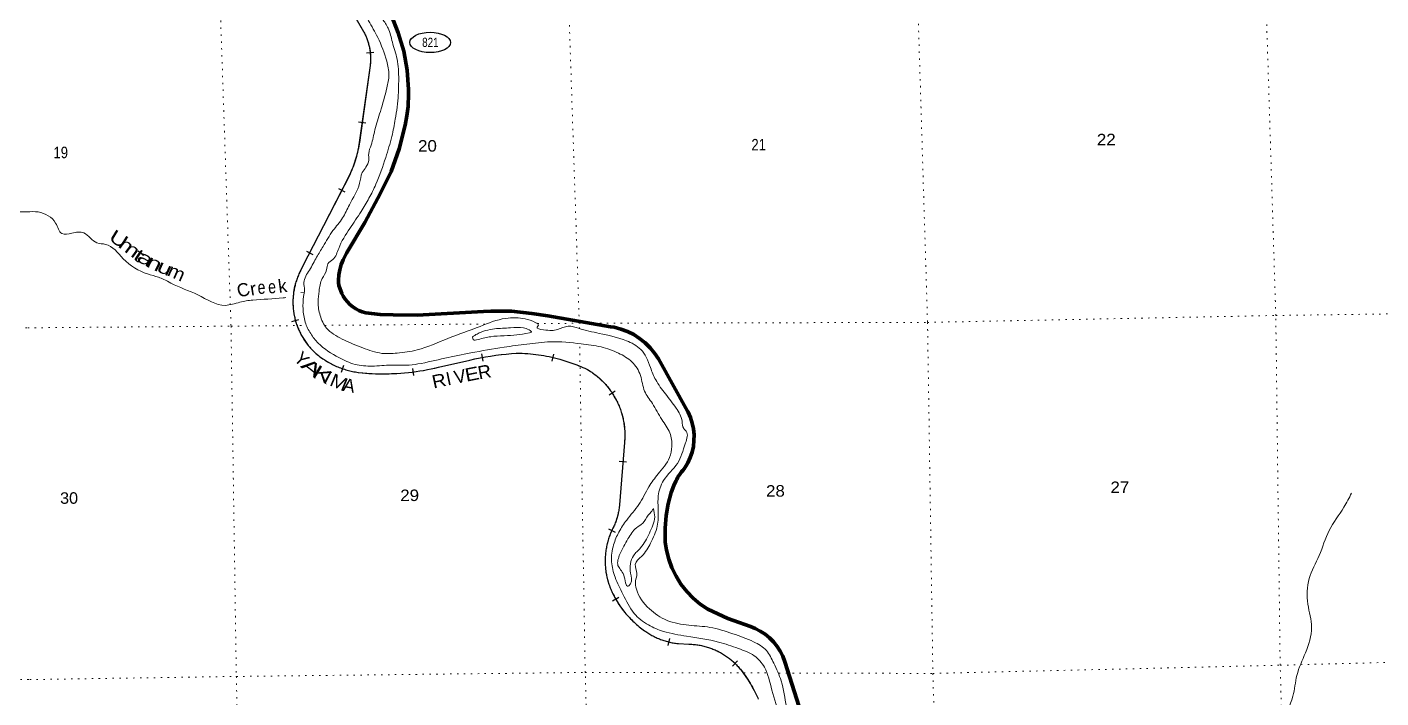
# Model space of a CAD drawing. Header units: feet. Extents: x -6 to 252658, y -374658 to -170635.
# Drawn here: x 125607 to 146217, y -241934 to -231728 of the extents above; entities that cross this region are included whole.
import ezdxf
from ezdxf.enums import TextEntityAlignment as Align

# ---------------------------------------------------------------- set-up
doc = ezdxf.new("R2010")
doc.units = ezdxf.units.FT
doc.header["$LTSCALE"] = 70
doc.linetypes.add('DOTTED', pattern=[1.5, 0.3, -1.2])
for name, color, linetype, lineweight in [('17', 7, 'Continuous', 25), ('23', 7, 'Continuous', 70), ('34', 7, 'Continuous', 25), ('39', 7, 'Continuous', 13), ('7', 7, 'DOTTED', 13)]:
    doc.layers.add(name, color=color, linetype=linetype, lineweight=lineweight)
doc.layers.add('41', color=7, linetype='Continuous')

msp = doc.modelspace()

# ---------------------------------------------------------------- linework, layer by layer
at = {"layer": '17'}
msp.add_ellipse((131743.69, -231961.08), major_axis=(-309.24, 1), ratio=0.500121, dxfattribs=at)
at = {"layer": '23'}
for points in [[(135496.29, -238609.82), (135510.01, -238584.61), (135510.83, -238583.1), (135548.19, -238525.31), (135571.23, -238496.74), (135591.32, -238471.83), (135609.51, -238446.74), (135637.23, -238408.5), (135666.41, -238359.43), (135702.96, -238278.43), (135730.85, -238194.05), (135749.77, -238107.22), (135759.5, -238018.89), (135759.95, -237930.02), (135751.11, -237841.59), (135733.07, -237754.58), (135706.03, -237669.92), (135670.3, -237588.56), (135661.96, -237572.42), (135219.12, -236776.94), (135159.97, -236687.91), (135091.85, -236605.55), (135015.48, -236530.77), (134931.72, -236464.38), (134841.48, -236407.1), (134745.74, -236359.58), (134645.56, -236322.32), (134542.04, -236295.74), (134488.24, -236286.38), (133535.93, -236123.47), (133290.39, -236087.58), (132981.09, -236051.58), (132669.71, -236048.1), (132556.46, -236054.94), (131546.65, -236108.85), (131181.05, -236104.48), (130980.3, -236100.21), (130761.94, -236073.58), (130709.37, -236058.99), (130658.61, -236039), (130610.21, -236013.8), (130564.72, -235983.69), (130522.62, -235948.99), (130484.38, -235910.07), (130450.42, -235867.37), (130421.11, -235821.36), (130405.34, -235791.23), (130400.83, -235783.3), (130381.05, -235742.86), (130365.62, -235700.57), (130354.69, -235656.91), (130348.38, -235612.34), (130348.14, -235579.31), (130353.5, -235498.97), (130367.23, -235419.63), (130389.18, -235342.17), (130419.11, -235267.42), (130456.68, -235196.21), (130469.6, -235169.06), (130750.71, -234702.46), (130988.63, -234253.09), (131148.94, -233923.18), (131273.89, -233578.32), (131362.11, -233222.29), (131386.9, -233077.47), (131406.1, -232937.97), (131415.31, -232741.65), (131414.62, -232676.51), (131392.81, -232384.08), (131340.55, -232095.53), (131258.42, -231814.03), (131147.31, -231542.65)], [(137432.36, -242291.54), (137144.09, -241383.54), (137112.92, -241301.73), (137073.38, -241223.64), (137025.89, -241150.1), (136970.97, -241081.93), (136909.22, -241019.87), (136841.33, -240964.61), (136768.03, -240916.75), (136690.13, -240876.81), (136617.79, -240848.35), (136275.53, -240727.62), (135972.21, -240584.88), (135855.06, -240506.25), (135746.77, -240415.8), (135648.53, -240314.53), (135561.41, -240203.55), (135486.37, -240084.07), (135424.22, -239957.39), (135375.67, -239824.92), (135341.22, -239688.1), (135323.06, -239567.03), (135321.75, -239547.95), (135319.52, -239351.98), (135337.8, -239156.86), (135365.28, -238982.13), (135410.87, -238811.23), (135450.88, -238700.86), (135483.41, -238634.61), (135496.29, -238609.82)]]:
    msp.add_lwpolyline(points, dxfattribs=at)
at = {"layer": '34', "lineweight": 13}
for p, q in [((130322.73, -231087.41), (130727.42, -231794.17)), ((130829.02, -232313.14), (130664.33, -233483.51)), ((131872.48, -236903.07), (132346.77, -236795.32)), ((133716.67, -236783.33), (133914.88, -236847.25)), ((134700.76, -238046.12), (134624.95, -238994.64)), ((135521.68, -241108.96), (135679.22, -241117.36))]:
    msp.add_line(p, q, dxfattribs=at)
at = {"layer": '34'}
for p, q in [((130774.26, -232121.42), (130884.11, -232108.52)), ((130654.33, -233170.66), (130763.86, -233186.07)), ((130347.41, -234183), (130445.74, -234233.66)), ((129858.68, -235137.35), (129957.01, -235188.01)), ((129637.36, -236207.64), (129744.14, -236178.8)), ((132547.97, -236808.73), (132528.36, -236699.88)), ((133601.72, -236811.2), (133627.33, -236703.59)), ((130394.82, -236978.11), (130430.71, -236873.49)), ((131496.73, -237030.33), (131481.92, -236920.72)), ((134465.94, -237321.74), (134557.52, -237259.7)), ((134621.54, -238333.06), (134731.8, -238341.87)), ((134458.68, -239363.58), (134558.77, -239410.66)), ((134517.68, -240455.77), (134614.04, -240401.45)), ((135365.6, -241137.01), (135391.03, -241029.36)), ((136345.25, -241451.09), (136422.39, -241371.82))]:
    msp.add_line(p, q, dxfattribs=at)
for points in [[(130323.67, -231086.86), (130728.37, -231793.64), (130728.6, -231794.05), (130735.8, -231807.17), (130742.64, -231820.42), (130749.36, -231833.82), (130755.83, -231847.29), (130762.03, -231860.89), (130767.95, -231874.55), (130773.68, -231888.35), (130779.24, -231902.22), (130784.44, -231916.22), (130789.45, -231930.29), (130794.19, -231944.48), (130798.75, -231958.75), (130802.96, -231973.06), (130806.99, -231987.44), (130810.75, -232001.86), (130814.24, -232016.43), (130817.47, -232030.96), (130820.51, -232045.65), (130823.22, -232060.29), (130825.72, -232075.08), (130827.89, -232089.84), (130829.89, -232104.65), (130831.62, -232119.44), (130833.08, -232134.36), (130834.2, -232149.25), (130835.15, -232164.1), (130835.83, -232179.1), (130836.26, -232193.99), (130836.43, -232208.93), (130836.24, -232223.91), (130835.89, -232238.78), (130835.28, -232253.72), (130834.32, -232268.69), (130833.21, -232283.56), (130831.83, -232298.4), (130830.11, -232313.28), (130665.41, -233483.68), (130661.95, -233504.91), (130656.31, -233537.37), (130650.14, -233569.59), (130643.32, -233601.93), (130635.8, -233633.96), (130627.95, -233665.83), (130619.42, -233697.81), (130610.45, -233729.38)], [(130610.45, -233729.38), (130600.88, -233760.89), (130590.56, -233792.25), (130579.97, -233823.29), (130568.79, -233854.27), (130556.84, -233885.11), (130544.62, -233915.62), (130531.89, -233945.89), (130518.39, -233976.05), (129799.87, -235370.71), (129769.5, -235434.64), (129761.22, -235451.05), (129753.38, -235467.53), (129745.82, -235484.16), (129738.39, -235500.99), (129731.39, -235517.91), (129724.71, -235534.88), (129718.17, -235552.03), (129712.06, -235569.28), (129706.26, -235586.6), (129700.71, -235604.14), (129695.52, -235621.64), (129690.53, -235639.23), (129685.91, -235657.01), (129681.67, -235674.75), (129677.7, -235692.65), (129673.97, -235710.53), (129670.62, -235728.61), (129667.54, -235746.6), (129664.84, -235764.77), (129662.43, -235782.86), (129660.28, -235801.09), (129658.52, -235819.27), (129657.08, -235837.51), (129655.88, -235855.75), (129655.1, -235874.08), (129654.56, -235892.43), (129654.4, -235910.73), (129654.46, -235929.02), (129654.99, -235947.32), (129655.76, -235965.63), (129656.82, -235983.84), (129658.2, -236002.1), (129659.96, -236020.32), (129662.04, -236038.59), (129664.31, -236056.72), (129667.05, -236074.85), (129670.08, -236092.9), (129673.34, -236110.95), (129676.93, -236128.8), (129680.94, -236146.76), (129685.13, -236164.58), (129689.76, -236182.26), (129694.52, -236199.91), (129699.76, -236217.54), (129705.22, -236234.95), (129710.98, -236252.27), (129717.06, -236269.63), (129723.51, -236286.72), (129730.12, -236303.77), (129737.14, -236320.68), (129744.39, -236337.59), (129751.93, -236354.17), (129759.85, -236370.7), (129767.96, -236387.11), (129776.35, -236403.42), (129785.12, -236419.45), (129794.12, -236435.49), (129803.35, -236451.29), (129812.92, -236466.9), (129822.73, -236482.29), (129832.81, -236497.58), (129843.09, -236512.74), (129853.74, -236527.61), (129864.58, -236542.34), (129875.75, -236556.9), (129887.12, -236571.31), (129898.76, -236585.4), (129910.6, -236599.36), (129922.67, -236613.07), (129935.07, -236626.6), (129947.62, -236639.85), (129960.44, -236653.01), (129973.46, -236665.79), (129986.55, -236678.25), (129991.68, -236682.73), (130007.84, -236696.87), (130024.35, -236710.64), (130041.12, -236724.27), (130058, -236737.42), (130075.25, -236750.32), (130092.63, -236762.98), (130110.24, -236775.38), (130128.09, -236787.29), (130146.2, -236799.07), (130164.42, -236810.48), (130182.88, -236821.52), (130201.46, -236832.18), (130220.3, -236842.6), (130239.24, -236852.77), (130258.43, -236862.44)], [(130258.43, -236862.44), (130277.75, -236871.87), (130297.3, -236880.93), (130316.98, -236889.74), (130336.77, -236898.05), (130356.69, -236906.12), (130376.72, -236913.81), (130397, -236921.14), (130417.27, -236928.09), (130437.8, -236934.81), (130458.31, -236941.02), (130479.07, -236946.97), (130499.82, -236952.45), (130520.69, -236957.68), (130541.56, -236962.53), (130562.67, -236967.02), (130583.78, -236971), (130604.89, -236974.74), (130626.24, -236978.12), (130647.46, -236981.11), (130654.33, -236981.95), (130705.78, -236987.82), (130757.08, -236992.49), (130808.47, -236996.27), (130860.24, -236999.5), (130911.84, -237001.51), (130963.27, -237002.62), (131015.05, -237003.15), (131066.68, -237002.5), (131118.13, -237000.92), (131153.3, -236999.37), (131178.3, -236998.79), (131236.67, -236996.06), (131294.88, -236992.67), (131353.5, -236988.15), (131411.55, -236982.73), (131469.68, -236976.26), (131527.82, -236968.41), (131585.48, -236959.98), (131643.2, -236950.5), (131700.95, -236939.64), (131758.19, -236928.21), (131815.2, -236915.8), (131872.22, -236902), (132346.52, -236794.25), (132425.34, -236776.76), (132504.11, -236761.16), (132583.19, -236746.91), (132662.92, -236733.47), (132742.63, -236721.91), (132822.18, -236711.82), (132902.39, -236702.53), (132982.56, -236695.13), (133050.88, -236690.02), (133062.27, -236689.93), (133103.65, -236690.45), (133145.12, -236691.48), (133186.4, -236693.2), (133227.94, -236695.74), (133269.21, -236699.18), (133310.36, -236703.09), (133351.77, -236707.81), (133392.75, -236713.16), (133433.76, -236719.25), (133474.74, -236726.31), (133515.35, -236733.77), (133556.01, -236741.99), (133596.62, -236751.18), (133636.88, -236760.77), (133676.94, -236771.03), (133716.98, -236782.28), (133915.22, -236846.21), (133946.56, -236857.02), (133977.48, -236868.49), (134008.2, -236880.49), (134038.99, -236892.92), (134069.35, -236906), (134099.35, -236919.56), (134129.41, -236933.53), (134140.2, -236938.89), (134152.24, -236946.2), (134169.53, -236956.89), (134186.52, -236967.95), (134203.25, -236979.27), (134219.93, -236990.95), (134236.26, -237002.85), (134252.49, -237014.96), (134268.52, -237027.49), (134284.19, -237040.24), (134299.7, -237053.3), (134315.01, -237066.51), (134330.13, -237080.15), (134344.93, -237093.9), (134359.54, -237108.06), (134373.83, -237122.34), (134387.97, -237136.93), (134401.76, -237151.73), (134415.29, -237166.81), (134428.61, -237182.03), (134441.63, -237197.64), (134454.45, -237213.39)], [(134454.45, -237213.39), (134466.91, -237229.36), (134479.16, -237245.5), (134491, -237261.95), (134502.63, -237278.56), (134513.96, -237295.28), (134525.03, -237312.26), (134535.74, -237329.47), (134546.2, -237346.94), (134556.4, -237364.4), (134566.19, -237382.19), (134575.67, -237400.1), (134584.95, -237418.15), (134593.81, -237436.27), (134602.37, -237454.76), (134610.65, -237473.25), (134618.49, -237491.9), (134626.17, -237510.62), (134633.44, -237529.65), (134640.33, -237548.64), (134646.93, -237567.73), (134653.26, -237587.1), (134659.08, -237606.46), (134664.74, -237625.89), (134669.95, -237645.48), (134674.94, -237665.23), (134679.47, -237684.89), (134683.63, -237704.76), (134687.54, -237724.62), (134691.14, -237744.61), (134694.21, -237764.6), (134697.09, -237784.76), (134699.59, -237804.86), (134701.69, -237825.03), (134703.41, -237845.16), (134704.83, -237865.38), (134705.99, -237885.63), (134706.63, -237905.88), (134707.02, -237926.13), (134706.98, -237946.43), (134706.68, -237966.75), (134705.92, -237986.97), (134704.9, -238007.2), (134703.52, -238027.38), (134701.85, -238046.22), (134626.04, -238994.74), (134624.34, -239012.59), (134622.23, -239030.29), (134619.82, -239047.97), (134617.2, -239065.73), (134614.18, -239083.36), (134610.85, -239100.85), (134607.32, -239118.42), (134603.39, -239135.87), (134599.16, -239153.17), (134594.62, -239170.56), (134589.79, -239187.71), (134584.76, -239204.85), (134579.31, -239221.94), (134573.57, -239238.81), (134567.54, -239255.64), (134561.31, -239272.36), (134554.66, -239289.05), (134547.85, -239305.51), (134540.61, -239321.93), (134533.8, -239336.84), (134532.72, -239336.34), (134532.44, -239336.82), (134523.7, -239354.12), (134515.24, -239371.61), (134506.92, -239389.29), (134499.05, -239407.09), (134491.52, -239424.96), (134484.14, -239443.02), (134477.21, -239461.2), (134470.61, -239479.44), (134464.27, -239497.93), (134458.32, -239516.4), (134452.57, -239534.97), (134447.21, -239553.75), (134442.25, -239572.49), (134437.58, -239591.39), (134433.17, -239610.3), (134429.14, -239629.42), (134425.42, -239648.46), (134422.09, -239667.7), (134419.06, -239686.87), (134416.33, -239706.18), (134414, -239725.46), (134412.01, -239744.8), (134410.27, -239764.15), (134408.97, -239783.61), (134407.93, -239803.08), (134407.29, -239822.52), (134406.9, -239841.96), (134407, -239861.42), (134407.35, -239880.9), (134408.01, -239900.28), (134409.02, -239919.71), (134410.42, -239939.12), (134412.17, -239958.59)], [(134412.17, -239958.57), (134414.13, -239977.9), (134416.59, -239997.24), (134419.34, -240016.49), (134422.35, -240035.74), (134425.71, -240054.81), (134429.51, -240073.99), (134433.52, -240093.04), (134437.98, -240111.94), (134442.6, -240130.8), (134447.71, -240149.68), (134453.09, -240168.31), (134458.75, -240186.86), (134464.78, -240205.46), (134471.21, -240223.79), (134477.79, -240242.07), (134484.82, -240260.21), (134492.1, -240278.36), (134499.69, -240296.17), (134507.69, -240313.95), (134515.89, -240331.58), (134524.39, -240349.12), (134533.29, -240366.37), (134542.45, -240383.64), (134551.87, -240400.66), (134561.64, -240417.51), (134564.25, -240421.88), (134576.9, -240444.32), (134589.98, -240466.32), (134603.45, -240488.12), (134617.25, -240509.91), (134631.48, -240531.27), (134646.04, -240552.29), (134660.93, -240573.3), (134676.24, -240593.89), (134691.88, -240614.15), (134707.98, -240634.3), (134724.32, -240654), (134740.92, -240673.55), (134758.03, -240692.81), (134775.38, -240711.6), (134793.12, -240730.18), (134811.04, -240748.49), (134829.48, -240766.5), (134848.03, -240784.13), (134867.1, -240801.46), (134886.28, -240818.39), (134905.85, -240835.11), (134925.65, -240851.36), (134945.78, -240867.27), (134966.09, -240882.9), (134986.84, -240898.11), (135007.78, -240913.06), (135027.2, -240926.36), (135042.18, -240936.66), (135057.3, -240946.56), (135072.61, -240956.2), (135088.11, -240965.73), (135103.76, -240974.86), (135119.52, -240983.68), (135135.47, -240992.38), (135151.58, -241000.68), (135167.77, -241008.67), (135184.25, -241016.47), (135200.71, -241023.89), (135217.3, -241031.14), (135234.12, -241038.04), (135250.96, -241044.58), (135267.98, -241050.86), (135285.02, -241056.9), (135302.3, -241062.62), (135319.53, -241068.03), (135337, -241073.11), (135354.42, -241077.9), (135372.02, -241082.43), (135389.62, -241086.59), (135407.31, -241090.43), (135425.04, -241094.04), (135442.92, -241097.26), (135460.83, -241100.24), (135478.76, -241102.86), (135496.72, -241105.23), (135514.74, -241107.15), (135521.76, -241107.87), (135679.26, -241116.27), (135692.91, -241116.63), (135711.05, -241117.31), (135729.14, -241118.43), (135747.22, -241119.69), (135765.39, -241121.41), (135783.36, -241123.4), (135801.32, -241125.68), (135819.38, -241128.28), (135837.25, -241131.3), (135855.1, -241134.46), (135872.9, -241138.06), (135890.74, -241141.89), (135908.32, -241146.06), (135925.93, -241150.6), (135943.43, -241155.36), (135960.91, -241160.39)], [(135960.91, -241160.39), (135978.19, -241165.86), (135995.52, -241171.55), (136012.66, -241177.52), (136029.69, -241183.85), (136046.53, -241190.44), (136063.34, -241197.34), (136080.06, -241204.44), (136096.57, -241211.96), (136112.98, -241219.69), (136129.28, -241227.78), (136145.48, -241236.08), (136161.42, -241244.72), (136177.25, -241253.57), (136192.91, -241262.7), (136208.46, -241272.18), (136223.74, -241281.85), (136239.01, -241291.82), (136253.94, -241302.04), (136268.84, -241312.55), (136283.4, -241323.33), (136297.88, -241334.31), (136312.1, -241345.49), (136326.22, -241357.02), (136340, -241368.81), (136353.62, -241380.73), (136367.12, -241393.01), (136380.32, -241405.4), (136393.33, -241418.06), (136406.07, -241431.06), (136418.6, -241444.11), (136430.94, -241457.43), (136443.02, -241471.09), (136454.87, -241484.8), (136466.48, -241498.7), (136477.82, -241512.95), (136498.86, -241540.06), (136519.17, -241567.51), (136539, -241595.32), (136558.65, -241623.53), (136577.57, -241652.07), (136595.9, -241680.81), (136614.04, -241709.95), (136631.45, -241739.42), (136648.27, -241769.11), (136664.75, -241799.31), (136680.51, -241829.56), (136695.98, -241860.06), (136710.83, -241891.04), (136724.97, -241922.07), (136730.29, -241934.04), (136738.98, -241952.57)]]:
    msp.add_lwpolyline(points, dxfattribs=at)
at = {"layer": '34', "lineweight": 13}
msp.add_lwpolyline([(130517.4, -233975.57), (129798.89, -235370.22), (129768.52, -235434.15)], dxfattribs=at)
for centre, radius, start, end in [((129980.37, -232209.85), 854.91, 353.06081, 29.09289), ((128800.89, -233195.05), 1885.63, 335.54806, 351.20049), ((130703.4, -235912.39), 1050.11, 152.90793, 226.89372), ((130807.42, -235759.33), 1233.26, 228.22505, 262.86379), ((133372.04, -241292.05), 4612.13, 93.99234, 102.84408), ((133061.26, -239065.75), 2374.67, 73.97825, 90.24926), ((131006.65, -234044.21), 2959.88, 263.16151, 272.84079), ((131065.59, -233648.87), 3352.74, 271.49973, 283.92581), ((133307.79, -238640.12), 1892.87, 63.92926, 71.29328), ((133545.7, -237936.53), 1160.25, 354.58027, 59.20697), ((133605.85, -238903.12), 1023.2, 335.01049, 354.86828), ((135521.86, -239850.87), 1116.03, 152.46312, 210.80601), ((135849.65, -239706.94), 1471.95, 209.0835, 236.00139), ((135620.54, -240074.19), 1039.48, 235.15165, 264.54243), ((135660.37, -242156.43), 1039.25, 38.20962, 88.96061), ((134935.21, -242724.04), 1960.13, 23.7537, 38.13535)]:
    msp.add_arc(centre, radius, start, end, dxfattribs=at)
at = {"layer": '39'}
msp.add_line((129823.39, -235771.43), (129776.4, -235768.16), dxfattribs=at)
for points in [[(127044.8, -228742.28), (127210.11, -228921.96), (127391.72, -229031.61), (127597.64, -229175.34), (127771.11, -229268.94), (127890.17, -229342.72), (128068.16, -229528.89), (128278.15, -229680.64), (128451.72, -229792.36), (128625.12, -229871.86), (128852.78, -229943.01), (129046.1, -229986.17), (129305.86, -230043.03), (129511.34, -230104.24), (129735.34, -230243.84), (129947.21, -230371.43), (130130.89, -230493.15), (130236.09, -230607.27), (130333.45, -230759.68), (130435.2, -230982.52), (130581.43, -231247.36), (130804.72, -231630.52), (130944.86, -231885.34), (131081.54, -232244.85), (131114.84, -232456.01), (131083.71, -232651.44), (130985.07, -233014.32), (130902.07, -233290.57), (130844.98, -233522.38), (130807.44, -233649.41), (130807.98, -233750.05), (130766.32, -233858.98), (130710.45, -233941.83), (130669.07, -234103.1), (130513.93, -234430.09), (130410.42, -234631.97), (130262.6, -234824.05), (130113.06, -235068.48), (130015.35, -235228.06), (129906.2, -235423.86), (129820.31, -235615.66), (129830.96, -235726.31), (129817.41, -235827.03), (129808.36, -236014.28), (129841.62, -236217.38), (129925.02, -236392.02), (130038.42, -236536.28), (130355.37, -236755.86), (130599.29, -236859.11), (130860.91, -236885.77), (131150.45, -236870), (131381.77, -236872.68), (131556.65, -236853.55), (131966.49, -236764.62), (132362.3, -236685.83), (132868.68, -236596.34), (133214.4, -236554.07), (133574.22, -236515.75), (134041.02, -236547.26), (134344.98, -236593.81), (134608.97, -236688.89), (134814.84, -236822.56), (134944.66, -237029.13), (135008.29, -237268.29), (135125.93, -237452.79), (135270.05, -237699.53), (135393.82, -237902.11), (135421.06, -238107.27), (135387.77, -238276.54), (135212.11, -238527.15), (135072.37, -238723.21), (134918.94, -238993.83), (134735.15, -239228.38), (134617.45, -239410.23), (134536.02, -239603.93), (134505.21, -239861.76), (134558.77, -240098.96), (134678.81, -240355.91), (134849.32, -240648.8), (135065.47, -240824.68), (135295.28, -240921.97), (135647.66, -240996.41), (136134.87, -241084.16), (136435.09, -241183.06), (136677.04, -241294.38), (136830.82, -241466.59), (136945.32, -241816.16), (137048.08, -242228.2), (137039.61, -242526.16), (136978.73, -242802.27), (136855.07, -242996.22), (136652.79, -243158.43), (136327.68, -243295.18), (135985.95, -243331.38), (135657.91, -243295.04), (135388.17, -243254.34), (135140.71, -243241.68)], [(127506.67, -228739.48), (127735.42, -228987.35), (128020.4, -229247.36), (128278.84, -229433.06), (128478.62, -229556.7), (128730.6, -229661.91), (129018.81, -229772.96), (129232.22, -229811.98), (129407.45, -229857.26), (129772.42, -230030.26), (130099.34, -230233.67), (130337.97, -230475.84), (130480.06, -230718.57), (130600.28, -231009.74), (130732.21, -231234.41), (130908.4, -231460.84), (131015.76, -231603.13), (131105.02, -231745.53), (131168.5, -231956.51), (131240.27, -232213.74), (131264.05, -232525.59), (131257.25, -232759.12), (131212.96, -233127.73), (131160.06, -233391.73), (131067.23, -233710.3), (130916.55, -234119.78), (130811.84, -234331.96), (130693.48, -234531.7), (130519.88, -234792.37), (130350.54, -235095.28), (130260.93, -235264.88), (130186.85, -235327.71), (130165.23, -235422.44), (130099.55, -235553.65), (130052.31, -235747.16), (130037.09, -235910.29), (130068.36, -236115.42), (130165.93, -236308.09), (130402.14, -236473.79), (130718.64, -236608.82), (131008.71, -236691.68), (131239.99, -236688.32), (131545.46, -236640.25), (132011.16, -236466.46), (132504.96, -236282.43), (132892.49, -236159.41), (133188.2, -236167.76), (133351.43, -236225.18), (133391.86, -236263.19), (133371.91, -236293.5), (133466.65, -236333.21), (133683.84, -236327.92), (133842.48, -236278.69), (134003.55, -236309.96), (134317.74, -236388.65), (134730.65, -236498.97), (134948.58, -236632.57), (135033.69, -236750.84), (135096.89, -236909.48), (135176.31, -237094.21), (135324.28, -237308.72), (135488.36, -237525.16), (135577.91, -237723.91), (135602.65, -237836.49), (135641.08, -237876.52), (135629.97, -238055.73), (135506.92, -238366.43), (135295.11, -238627.31), (135215.91, -238861.27), (135215.07, -239080.67), (135200.25, -239320.29), (135099.06, -239580.53), (134963.35, -239778.58), (134865.46, -239903.95), (134890.34, -240042.69), (134870.82, -240153.51), (134883.56, -240280.25), (135080.25, -240579.02), (135348.7, -240754.59), (135682.97, -240829.14), (136002.95, -240861.5), (136349.41, -240958.12), (136667.86, -241081.07), (136861.66, -241214.81), (136973.28, -241403.37), (137087.38, -241676.45), (137167.92, -242070.5), (137240.48, -242476.68), (137199.53, -242718.46), (137101.88, -242888.11), (137039.97, -242971), (137032.39, -243057.59), (136922.43, -243181.02), (136603.62, -243368.05), (136244.06, -243454.68), (135892.2, -243478.86), (135564.18, -243446.55)], [(120605.56, -232979.95), (120706.54, -233064.27), (120778.42, -233089.74), (120931.44, -233070.49), (120941.34, -233078.71), (121039.58, -233090.6), (121088.34, -233059.35), (121144.58, -233060.4), (121240.42, -233094.36), (121460.56, -233142.7), (121637.79, -233232.47), (121764.18, -233357.47), (121800.19, -233480.78), (121977.31, -233691.17), (122118.25, -233788.29), (122322.64, -233932.85), (122563.26, -233959.46), (122716.64, -233920.11), (122908.6, -233971.95), (122983.89, -234031.66), (122987.91, -234031.73), (123094.67, -234015.64), (123318.63, -234076.12), (123556.57, -234140.88), (123794.75, -234191.57), (124052.11, -234180.3), (124156.44, -234188.28), (124340.44, -234235.95), (124510.59, -234271.3), (124611.18, -234263.13), (124812.27, -234252.82), (124932.49, -234271.15), (125023.29, -234248.72), (125153.87, -234249.15), (125274.58, -234239.34), (125340.54, -234258.67), (125376.66, -234375.95), (125397.73, -234434.65), (125430.85, -234493.57), (125472.35, -234532.55), (125518.48, -234537.43), (125606.97, -234541.01)], [(129543.86, -235842.17), (129504.07, -235847.65), (129041.5, -235880.25), (128846.34, -235913.79), (128622.98, -235961.32), (128207.38, -235802.88), (127793.87, -235622.32), (127690.16, -235567.41), (127609.22, -235535.13), (127440.52, -235484.23), (127071.44, -235251.49), (126802.84, -235033.19), (126670.23, -235010.58), (126469.74, -234858.94), (126288.77, -234862.33), (126137.95, -234867.85), (126042.03, -234710.53), (125929.86, -234599.44), (125777.27, -234540.54), (125606.97, -234541.01)], [(132387.14, -236440.12), (132457.31, -236397.44), (132724.4, -236319.4), (132965.67, -236303.91), (133162.78, -236302.77), (133249.43, -236334.47), (133287.84, -236370.48), (133255.71, -236380.73), (133062.79, -236412.04), (132867.75, -236423.24), (132664.69, -236438.51), (132471.84, -236481.9), (132399.43, -236482.32), (132387.14, -236440.12)], [(140564.71, -246863.67), (140604.2, -246637.88), (140558.99, -246361.99), (140721.81, -245841.28), (140853.93, -245463.36), (140947.18, -245262.42), (141032.25, -245097.68), (141040.55, -245031.29), (141167.96, -244834.49), (141200.82, -244653.47), (141374.7, -244396.45), (141554.19, -244254.18), (141704.95, -244262.75), (141844.01, -244176.69), (141995.17, -244082.62), (142159.94, -244107.35), (142254.65, -244053.34), (142317.52, -243908.65), (142462.56, -243836.69), (142653.69, -243805.16), (142793.01, -243650.67), (143059.03, -243486.56), (143256.56, -243358.43), (143333.53, -243209.77), (143400.28, -243103.33), (143555.04, -243117.95), (143772.44, -243052.29), (144066.77, -242848.03), (144339.1, -242609.47), (144456.23, -242475.03), (144655.95, -242298.61), (144876.58, -241908.92), (144938.1, -241591.14), (145068.08, -241247.43), (145162.03, -240861.32), (145105.06, -240508.91), (145124.63, -240118.53), (145276.75, -239768.85), (145428.99, -239386.98), (145653.51, -239033.53), (145768.93, -238818.58)], [(135142.5, -239050.9), (135161.3, -239181.63), (135080.16, -239429.68), (134946.58, -239651.87), (134838.61, -239771.26), (134790.98, -239892.3), (134793.77, -240037.21), (134792.61, -240198.25), (134758.6, -240232.66), (134689.33, -240066), (134602.05, -239917.55), (134631.31, -239746.29), (134754.78, -239516.11), (134884.6, -239344.26), (134978.78, -239277.29), (135062.61, -239156.03), (135116.58, -239093.32), (135142.5, -239050.9)]]:
    msp.add_spline(points, degree=3, dxfattribs=at)
at = {"layer": '7'}
for p, q in [((123588.06, -236352.97), (125617.31, -236303.12)), ((130141.01, -236266.19), (132589.34, -236245.47)), ((123615.91, -241634.95), (125646.76, -241655.83))]:
    msp.add_line(p, q, dxfattribs=at)
for points in [[(134014.68, -236320.11), (134013.2, -236233.42), (133838.2, -230950.68), (133811.35, -228703.46)], [(139070.11, -228672.02), (139154.1, -230943.97), (139314.99, -236220.75), (139395.77, -241562.41), (139562.42, -246788.83)], [(144835.53, -246677.7), (144682.88, -241437.1), (144616.29, -236115.49), (144451.17, -230800.49), (144385.2, -228639.02)], [(128493.21, -229812.23), (128530.01, -230894.95), (128711.58, -236278.29), (128792.3, -241607.87), (128923.12, -246904.95)], [(133374.94, -236238.82), (134013.2, -236233.42), (139314.99, -236220.75), (144616.29, -236115.49), (149931.83, -236042.36), (155249.12, -235918.89)], [(125617.31, -236303.12), (128711.58, -236278.29), (129846.82, -236268.68)], [(134248.96, -246876.04), (134103.89, -241546.84), (134018.55, -236546.88)], [(137051.45, -241555.51), (139395.77, -241562.41), (144682.88, -241437.1), (150036.29, -241297.32), (155399.48, -241107.17)], [(125646.76, -241655.83), (128792.3, -241607.87), (134103.89, -241546.84), (136854.4, -241554.93)]]:
    msp.add_lwpolyline(points, dxfattribs=at)

# ---------------------------------------------------------------- texts
at = {"layer": '17', "width": 0.8}
msp.add_text('821', height=140, dxfattribs=at).set_placement((131746.59, -232029.39), align=Align.CENTER)
at = {"layer": '41'}
for s, rotation, width, p in [('U', 328.065, 1.4, (126950.78, -235036.21)), ('m', 323.733, 1.45, (127108.56, -235159.38)), ('t', 325.782, 1.55, (127254.93, -235281.1)), ('a', 330.163, 1.55, (127361.71, -235333.36)), ('n', 332.945, 1.5, (127503, -235407.39)), ('u', 335.431, 1.45, (127664.19, -235479.2)), ('m', 335.977, 1.15, (127843.97, -235552.14)), ('r', 9.332, 1.05, (129063.13, -235806.37)), ('e', 3.173, 0.8, (129180.76, -235785.58)), ('e', 3.405, 0.8, (129341.56, -235777.57))]:
    msp.add_text(s, height=200, rotation=rotation, dxfattribs=dict(at, width=width)).set_placement(p, align=Align.CENTER)
for s, rotation, p in [('k', 7.595, (129508.5, -235764.99)), ('C', 15.146, (128924.4, -235820.92))]:
    msp.add_text(s, height=200, rotation=rotation, dxfattribs=at).set_placement(p, align=Align.CENTER)
for s, rotation, p in [('Y', 314.776, (129654.24, -236783.07)), ('I', 11.83, (132007.12, -237181.76)), ('V', 11.336, (132128.91, -237157.31)), ('A', 349.57, (130404.82, -237261.31))]:
    msp.add_text(s, height=200, rotation=rotation, dxfattribs=at).set_placement(p)
for s, rotation, width, p in [('A', 321.668, 1.7, (129757.57, -236893.23)), ('K', 328.907, 1.55, (129933.34, -237026.8)), ('I', 332.732, 1.15, (130102.41, -237124.06)), ('M', 337.393, 1.15, (130198.06, -237174.79)), ('R', 12.239, 1.1, (131794.92, -237227.79)), ('E', 11.026, 1.2, (132293.81, -237123.67)), ('R', 10.579, 1.05, (132488.66, -237089.25))]:
    msp.add_text(s, height=200, rotation=rotation, dxfattribs=dict(at, width=width)).set_placement(p)
at = {"layer": '7'}
for s, width, p in [('20', 1.1, (131559.54, -233622.9)), ('21', 0.85, (136634.46, -233604.83)), ('22', 1.1, (141893.22, -233526.66)), ('19', 0.85, (126009.33, -233723.52)), ('27', 1.1, (142100.44, -238817.27)), ('30', 1.05, (126109.88, -238981.64)), ('29', 1.1, (131288.71, -238940.31)), ('28', 1.1, (136856.87, -238872.86))]:
    msp.add_text(s, height=175, rotation=0.333, dxfattribs=dict(at, width=width)).set_placement(p)

doc.saveas('drawing.dxf')
